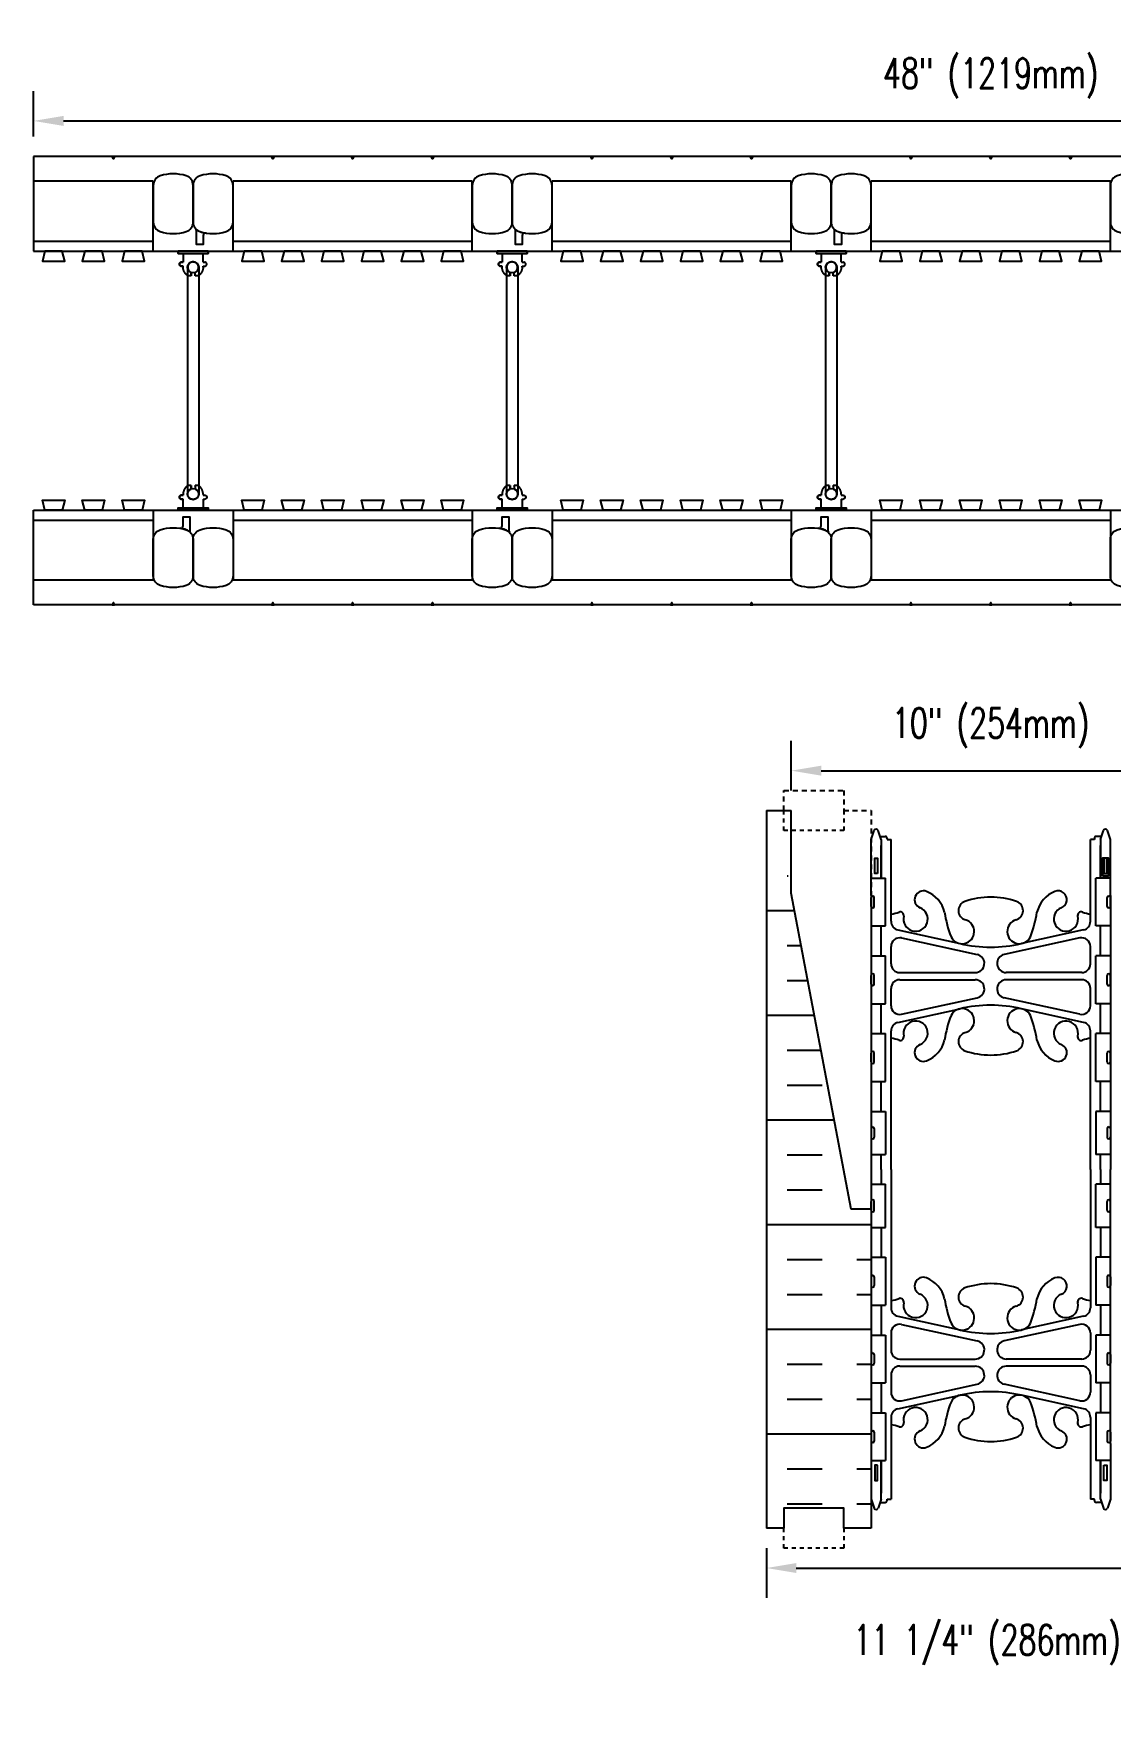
# Model space of a CAD drawing. Header units: inches. Extents: x 163 to 215.4, y 157 to 199.2.
# Drawn here: x 163.02 to 190.02, y 157.05 to 199.2 of the extents above; entities that cross this region are included whole.
import ezdxf

# ---------------------------------------------------------------- set-up
doc = ezdxf.new("R2010")
doc.units = ezdxf.units.IN
doc.header["$MEASUREMENT"] = 0
doc.linetypes.add('DASHED2', pattern=[0.375, 0.25, -0.125])
doc.linetypes.add('HIDDEN2', pattern=[0.1875, 0.125, -0.0625])
for name, color, linetype in [('HATCH', 12, 'Continuous'), ('Hidden2', 12, 'HIDDEN2'), ('line25', 2, 'Continuous'), ('LINE50', 5, 'Continuous'), ('LINE9', 9, 'Continuous'), ('TEXT', 4, 'Continuous'), ('Web_Edge', 9, 'Continuous')]:
    doc.layers.add(name, color=color, linetype=linetype)
doc.styles.add('DIM', font='romans.shx', dxfattribs={"width": 0.7})
doc.dimstyles.new('ext_8', dxfattribs={"dimscale": 8, "dimtxt": 0.09375, "dimasz": 0.09375, "dimexe": 0.09375, "dimexo": 0.0625, "dimgap": 0.0625, "dimtad": 1, "dimdec": 1, "dimzin": 3, "dimdsep": 46, "dimlunit": 4, "dimtxsty": 'DIM', "dimcen": 0.09, "dimdle": 0.09375, "dimclrt": 4, "dimadec": 0, "dimazin": 0, "dimtfac": 1, "dimtdec": 1, "dimtmove": 2, "dimatfit": 3, "dimfxl": 0, "dimfrac": 2, "dimtolj": 1, "dimtzin": 0, "dimarcsym": 0})

# ---------------------------------------------------------------- blocks, each defined once
blk = doc.blocks.new('*D16')
at = {"layer": 'Defpoints', "color": 0}
for p in [(211.022, 197.015), (163.022, 196.125), (211.022, 196.125)]:
    blk.add_point(p, dxfattribs=at)
at = {"layer": 'TEXT', "color": 0, "lineweight": -2}
for p, q in [((163.022, 196.625), (163.022, 197.765)), ((211.022, 196.625), (211.022, 197.765)), ((163.772, 197.015), (210.272, 197.015))]:
    blk.add_line(p, q, dxfattribs=at)
at = {"layer": 'TEXT', "color": 0}
for points in [[(163.772, 197.14), (163.772, 196.89), (163.022, 197.015)], [(210.272, 197.14), (210.272, 196.89), (211.022, 197.015)]]:
    blk.add_solid(points, dxfattribs=at)
at = {"layer": 'TEXT', "color": 4, "insert": (187.022, 198.086), "char_height": 0.75, "attachment_point": 5, "style": 'DIM'}
blk.add_mtext('\\A1;48" (1219mm)', dxfattribs=at)
blk = doc.blocks.new('*D20')
at = {"layer": 'Defpoints', "color": 0}
for p in [(192.022, 180.718), (182.022, 179.719), (192.022, 179.719)]:
    blk.add_point(p, dxfattribs=at)
at = {"layer": 'TEXT', "color": 0, "lineweight": -2}
for p, q in [((182.022, 180.219), (182.022, 181.468)), ((192.022, 180.219), (192.022, 181.468)), ((182.772, 180.718), (191.272, 180.718))]:
    blk.add_line(p, q, dxfattribs=at)
at = {"layer": 'TEXT', "color": 0}
for points in [[(182.772, 180.843), (182.772, 180.593), (182.022, 180.718)], [(191.272, 180.843), (191.272, 180.593), (192.022, 180.718)]]:
    blk.add_solid(points, dxfattribs=at)
at = {"layer": 'TEXT', "color": 4, "insert": (187.022, 181.79), "char_height": 0.75, "attachment_point": 5, "style": 'DIM'}
blk.add_mtext('\\A1;10" (254mm)', dxfattribs=at)
blk = doc.blocks.new('*D21')
at = {"layer": 'Defpoints', "color": 0}
for p in [(181.397, 161.719), (192.647, 161.719), (192.647, 160.72)]:
    blk.add_point(p, dxfattribs=at)
at = {"layer": 'TEXT', "color": 0, "lineweight": -2}
for p, q in [((181.397, 161.219), (181.397, 159.97)), ((192.647, 161.219), (192.647, 159.97)), ((182.147, 160.72), (191.897, 160.72))]:
    blk.add_line(p, q, dxfattribs=at)
at = {"layer": 'TEXT', "color": 0}
for points in [[(182.147, 160.845), (182.147, 160.595), (181.397, 160.72)], [(191.897, 160.845), (191.897, 160.595), (192.647, 160.72)]]:
    blk.add_solid(points, dxfattribs=at)
at = {"layer": 'TEXT', "color": 4, "insert": (186.931, 158.794), "char_height": 0.75, "attachment_point": 5, "style": 'DIM'}
blk.add_mtext('\\A1;11 1/4" (286mm)', dxfattribs=at)
blk = doc.blocks.new('WEB_6_CENTRE_TOP')
for p, q in [((5.688, 0.141), (0, 0.141)), ((5.688, -0.141), (0, -0.141))]:
    blk.add_line(p, q)
for centre in [(0, 0), (5.688, 0)]:
    blk.add_circle(centre, 0.141)
blk = doc.blocks.new('Connector')
blk.add_point((0.271, 0))
at = {"layer": 'LINE9'}
for p, q in [((0, 0.375), (0, -0.375)), ((0.062, -0.375), (0.062, 0.375)), ((0.281, 0.25), (0.062, 0.25))]:
    blk.add_line(p, q, dxfattribs=at)
for points, weights in [([(0.007, 0.375), (0.004, 0.375), (0, 0.375)], [1, 0.972587069138, 0.950305488115]), ([(0.327, 0.343), (0.308, 0.343), (0.281, 0.317), (0.281, 0.297)], [1, 0.85355339, 0.85355339, 1]), ([(0.328, 0.343), (0.327, 0.343), (0.327, 0.343)], [1, 0.70710678, 1]), ([(0.375, 0.297), (0.375, 0.317), (0.348, 0.343), (0.329, 0.343)], [1, 0.85355339, 0.85355339, 1]), ([(0.406, 0.25), (0.546, 0.25), (0.619, 0.131)], [0.958404415409, 0.794674173519, 0.864651571113]), ([(0.619, 0.052), (0.612, 0.049), (0.604, 0.049)], [0.83615024178, 0.892081430621, 1]), ([(0, -0.375), (0.004, -0.375), (0.007, -0.375)], [0.950305488115, 0.972587069138, 1]), ([(0.281, -0.297), (0.281, -0.317), (0.308, -0.343), (0.327, -0.343)], [1, 0.85355339, 0.85355339, 1]), ([(0.327, -0.343), (0.281, -0.343), (0.281, -0.297)], [1, 0.70710678, 1]), ([(0.329, -0.343), (0.348, -0.343), (0.375, -0.317), (0.375, -0.297)], [1, 0.85355339, 0.85355339, 1]), ([(0.375, -0.297), (0.375, -0.343), (0.329, -0.343)], [1, 0.70710678, 1]), ([(0.619, -0.131), (0.546, -0.25), (0.406, -0.25)], [0.864651574428, 0.794674169686, 0.958404415195]), ([(0.604, -0.049), (0.612, -0.049), (0.619, -0.052)], [1, 0.89208144177, 0.836150253337])]:
    blk.add_rational_spline(points, weights, degree=2, dxfattribs=at)
for points, degree in [([(0, 0.375), (0.002, 0.375), (0.005, 0.375), (0.007, 0.375)], 3), ([(0.007, 0.375), (0.021, 0.375), (0.051, 0.375), (0.062, 0.375), (0.062, 0.375)], 3), ([(0.281, 0.25), (0.281, 0.297)], 1), ([(0.327, 0.343), (0.327, 0.343), (0.328, 0.343), (0.328, 0.343)], 3), ([(0.328, 0.343), (0.329, 0.343), (0.329, 0.343), (0.329, 0.343)], 3), ([(0.375, 0.25), (0.375, 0.297)], 1), ([(0.406, 0.25), (0.375, 0.25)], 1), ([(0.406, 0.25), (0.406, 0.25)], 1), ([(0.406, 0.25), (0.406, 0.25)], 1), ([(0.406, 0.25), (0.406, 0.25)], 1), ([(0.406, 0.25), (0.406, 0.25)], 1), ([(0.406, 0.25), (0.406, 0.25)], 1), ([(0.406, 0.25), (0.406, 0.25)], 1), ([(0.406, 0.25), (0.406, 0.25)], 1), ([(0.406, 0.25), (0.406, 0.25)], 1), ([(0.406, 0.25), (0.406, 0.25)], 1), ([(0.406, 0.25), (0.406, 0.25)], 1), ([(0.406, 0.25), (0.406, 0.25)], 1), ([(0.406, 0.25), (0.406, 0.25)], 1), ([(0.406, 0.25), (0.406, 0.25)], 1), ([(0.406, 0.25), (0.406, 0.25)], 1), ([(0.406, 0.25), (0.406, 0.25)], 1), ([(0.406, 0.25), (0.406, 0.25)], 1), ([(0.406, 0.25), (0.406, 0.25)], 1), ([(0.406, 0.25), (0.406, 0.25)], 1), ([(0.406, 0.25), (0.406, 0.25)], 1), ([(0.406, 0.25), (0.406, 0.25)], 1), ([(0.406, 0.25), (0.406, 0.25)], 1), ([(0.406, 0.25), (0.406, 0.25)], 1), ([(0.406, 0.25), (0.406, 0.25)], 1), ([(0.406, 0.25), (0.406, 0.25)], 1), ([(0.604, 0.049), (0.532, 0.049)], 1), ([(0.532, 0.049), (0.532, 0.049)], 1), ([(0.532, 0.049), (0.532, 0.049)], 1), ([(0.532, 0.049), (0.532, 0.049)], 1), ([(0.532, 0.049), (0.532, 0.049)], 1), ([(0.532, 0.049), (0.532, 0.049)], 1), ([(0.532, 0.049), (0.532, 0.049)], 1), ([(0.532, 0.049), (0.532, 0.049)], 1), ([(0.532, 0.049), (0.532, 0.049)], 1), ([(0.532, 0.049), (0.532, 0.049)], 1), ([(0.532, 0.049), (0.532, 0.049)], 1), ([(0.604, 0.049), (0.609, 0.049), (0.614, 0.05), (0.619, 0.052)], 3), ([(0.604, 0.049), (0.604, 0.049)], 1), ([(0.604, 0.049), (0.604, 0.049)], 1), ([(0.604, 0.049), (0.604, 0.049)], 1), ([(0.604, 0.049), (0.604, 0.049)], 1), ([(0.619, 0.131), (0.619, 0.052)], 1), ([(0.619, 0.131), (0.619, 0.131)], 1), ([(0.619, 0.131), (0.619, 0.131)], 1), ([(0.619, 0.131), (0.619, 0.131)], 1), ([(0.619, 0.131), (0.619, 0.131)], 1), ([(0.007, -0.375), (0.005, -0.375), (0.002, -0.375), (0, -0.375)], 3), ([(0.062, -0.375), (0.062, -0.375), (0.051, -0.375), (0.021, -0.375), (0.007, -0.375)], 3), ([(0.062, -0.25), (0.281, -0.25)], 1), ([(0.281, -0.297), (0.281, -0.25)], 1), ([(0.281, -0.25), (0.281, -0.297)], 1), ([(0.328, -0.343), (0.328, -0.343), (0.327, -0.343), (0.327, -0.343)], 3), ([(0.329, -0.343), (0.329, -0.343), (0.329, -0.343), (0.328, -0.343)], 3), ([(0.375, -0.25), (0.375, -0.297)], 1), ([(0.375, -0.297), (0.375, -0.25)], 1), ([(0.406, -0.25), (0.375, -0.25)], 1), ([(0.406, -0.25), (0.406, -0.25)], 1), ([(0.406, -0.25), (0.406, -0.25)], 1), ([(0.406, -0.25), (0.406, -0.25)], 1), ([(0.406, -0.25), (0.406, -0.25)], 1), ([(0.406, -0.25), (0.406, -0.25)], 1), ([(0.406, -0.25), (0.406, -0.25)], 1), ([(0.406, -0.25), (0.406, -0.25)], 1), ([(0.406, -0.25), (0.406, -0.25)], 1), ([(0.406, -0.25), (0.406, -0.25)], 1), ([(0.406, -0.25), (0.406, -0.25)], 1), ([(0.406, -0.25), (0.406, -0.25)], 1), ([(0.532, -0.049), (0.604, -0.049)], 1), ([(0.604, -0.049), (0.58, -0.049), (0.556, -0.049), (0.532, -0.049)], 3), ([(0.532, -0.049), (0.532, -0.049)], 1), ([(0.532, -0.049), (0.532, -0.049)], 1), ([(0.532, -0.049), (0.532, -0.049)], 1), ([(0.532, -0.049), (0.532, -0.049)], 1), ([(0.619, -0.052), (0.614, -0.05), (0.609, -0.049), (0.604, -0.049)], 3), ([(0.604, -0.049), (0.604, -0.049)], 1), ([(0.604, -0.049), (0.604, -0.049)], 1), ([(0.604, -0.049), (0.604, -0.049)], 1), ([(0.604, -0.049), (0.604, -0.049)], 1), ([(0.604, -0.049), (0.604, -0.049)], 1), ([(0.604, -0.049), (0.604, -0.049)], 1), ([(0.604, -0.049), (0.604, -0.049)], 1), ([(0.604, -0.049), (0.604, -0.049)], 1), ([(0.619, -0.052), (0.619, -0.131)], 1), ([(0.619, -0.131), (0.619, -0.131)], 1), ([(0.619, -0.131), (0.619, -0.131)], 1), ([(0.619, -0.131), (0.619, -0.131)], 1), ([(0.619, -0.131), (0.619, -0.131)], 1)]:
    blk.add_open_spline(points, degree=degree, dxfattribs=at)
for points, weights, knots in [([(0.062, 0.375), (0.062, 0.375), (0.046, 0.375), (0.03, 0.375), (0.007, 0.375)], [0.868718858569, 0.861102746415, 1, 0.861102734288, 0.868718859898], [0, 0, 0, 0.5, 0.5, 1, 1, 1]), ([(0.532, 0.049), (0.472, 0.203), (0.333, 0.113), (0.157, 0), (0.333, -0.113), (0.472, -0.203), (0.532, -0.049)], [0.899508922286, 0.599718215298, 1, 0.54226024, 1, 0.599718224335, 0.899508908749], [0, 0, 0, 0.318112, 0.318112, 0.681888, 0.681888, 1, 1, 1]), ([(0.007, -0.375), (0.03, -0.375), (0.046, -0.375), (0.062, -0.375), (0.062, -0.375)], [0.868718859319, 0.861102739573, 1, 0.861102742958, 0.868718858948], [0, 0, 0, 0.5, 0.5, 1, 1, 1])]:
    blk.add_rational_spline(points, weights, degree=2, knots=knots, dxfattribs=at)

msp = doc.modelspace()

# ---------------------------------------------------------------- hatches: boundary and pattern name
at = {"layer": 'HATCH'}
h = msp.add_hatch(dxfattribs=at)
h.set_pattern_fill('INSUL', color=256, scale=7, style=0)
h.set_pattern_definition([(0, (-2745.8346, -290.044), (0, 2.625), []), (0, (-2745.8346, -289.169), (0, 2.625), [0.875, -0.875]), (0, (-2745.8346, -288.294), (0, 2.625), [0.875, -0.875])])
edge = h.paths.add_edge_path()
edge.add_line((184.022, 169.719), (183.522, 169.719))
edge.add_line((183.522, 169.719), (181.772, 178.969))
edge.add_line((181.772, 178.969), (181.772, 179.719))
edge.add_line((181.772, 179.719), (181.397, 179.719))
edge.add_line((181.397, 179.719), (181.397, 161.719))
edge.add_line((181.397, 161.719), (181.835, 161.719))
edge.add_line((181.835, 161.719), (181.835, 162.219))
edge.add_line((181.835, 162.219), (183.335, 162.219))
edge.add_line((183.335, 162.219), (183.335, 161.719))
edge.add_line((183.335, 161.719), (183.772, 161.719))
edge.add_line((184.022, 169.719), (184.022, 161.719))

# ---------------------------------------------------------------- linework, layer by layer
at = {"layer": 'Hidden2'}
msp.add_lwpolyline([(181.772, 179.719), (181.835, 179.719), (181.835, 180.219), (183.335, 180.219), (183.335, 179.719), (184.022, 179.719), (184.022, 169.719)], dxfattribs=at)
at = {"layer": 'line25'}
for p, q in [((166.022, 195.5), (163.022, 195.5)), ((174.022, 195.5), (168.022, 195.5)), ((182.022, 195.5), (176.022, 195.5)), ((190.022, 195.5), (184.022, 195.5)), ((163.022, 193.75), (211.022, 193.75)), ((163.022, 187.25), (211.022, 187.25)), ((166.022, 185.5), (163.022, 185.5)), ((174.022, 185.5), (168.022, 185.5)), ((182.022, 185.5), (176.022, 185.5)), ((190.022, 185.5), (184.022, 185.5)), ((184.022, 178.024), (184.387, 178.024)), ((184.387, 176.824), (184.387, 178.024)), ((190.022, 178.024), (189.657, 178.024)), ((189.657, 176.824), (189.657, 178.024)), ((184.022, 176.824), (184.387, 176.824)), ((190.022, 176.824), (189.657, 176.824)), ((184.022, 176.074), (184.387, 176.074)), ((184.387, 174.874), (184.387, 176.074)), ((189.657, 174.874), (189.657, 176.074)), ((190.022, 176.074), (189.657, 176.074)), ((184.022, 174.874), (184.387, 174.874)), ((190.022, 174.874), (189.657, 174.874)), ((184.022, 174.124), (184.387, 174.124)), ((184.387, 172.924), (184.387, 174.124)), ((190.022, 174.124), (189.657, 174.124)), ((189.657, 172.924), (189.657, 174.124)), ((184.022, 172.924), (184.387, 172.924)), ((190.022, 172.924), (189.657, 172.924)), ((184.022, 172.174), (184.387, 172.174)), ((184.387, 172.174), (184.387, 171.094)), ((190.022, 172.174), (189.657, 172.174)), ((189.657, 172.174), (189.657, 171.094)), ((184.022, 171.094), (184.387, 171.094)), ((190.022, 171.094), (189.657, 171.094)), ((184.022, 170.344), (184.387, 170.344)), ((184.387, 169.264), (184.387, 170.344)), ((190.022, 170.344), (189.657, 170.344)), ((189.657, 169.264), (189.657, 170.344)), ((184.022, 169.719), (184.022, 161.719)), ((184.022, 169.264), (184.387, 169.264)), ((190.022, 169.264), (189.657, 169.264)), ((184.022, 168.514), (184.387, 168.514)), ((184.387, 168.514), (184.387, 167.314)), ((190.022, 168.514), (189.657, 168.514)), ((189.657, 168.514), (189.657, 167.314)), ((184.022, 167.314), (184.387, 167.314)), ((190.022, 167.314), (189.657, 167.314)), ((184.022, 166.564), (184.387, 166.564)), ((184.387, 166.564), (184.387, 165.364)), ((189.657, 166.564), (189.657, 165.364)), ((190.022, 166.564), (189.657, 166.564)), ((184.022, 165.364), (184.387, 165.364)), ((190.022, 165.364), (189.657, 165.364)), ((184.022, 164.614), (184.387, 164.614)), ((184.387, 164.614), (184.387, 163.414)), ((190.022, 164.614), (189.657, 164.614)), ((189.657, 164.614), (189.657, 163.414)), ((184.022, 163.414), (184.387, 163.414)), ((190.022, 163.414), (189.657, 163.414))]:
    msp.add_line(p, q, dxfattribs=at)
for points in [[(163.303, 193.75), (163.241, 193.5), (163.803, 193.5), (163.741, 193.75)], [(164.303, 193.75), (164.241, 193.5), (164.803, 193.5), (164.741, 193.75)], [(165.303, 193.75), (165.241, 193.5), (165.803, 193.5), (165.741, 193.75)], [(168.303, 193.75), (168.241, 193.5), (168.803, 193.5), (168.741, 193.75)], [(169.303, 193.75), (169.241, 193.5), (169.803, 193.5), (169.741, 193.75)], [(170.303, 193.75), (170.241, 193.5), (170.803, 193.5), (170.741, 193.75)], [(171.303, 193.75), (171.241, 193.5), (171.803, 193.5), (171.741, 193.75)], [(172.303, 193.75), (172.241, 193.5), (172.803, 193.5), (172.741, 193.75)], [(173.303, 193.75), (173.241, 193.5), (173.803, 193.5), (173.741, 193.75)], [(176.303, 193.75), (176.241, 193.5), (176.803, 193.5), (176.741, 193.75)], [(177.303, 193.75), (177.241, 193.5), (177.803, 193.5), (177.741, 193.75)], [(178.303, 193.75), (178.241, 193.5), (178.803, 193.5), (178.741, 193.75)], [(179.303, 193.75), (179.241, 193.5), (179.803, 193.5), (179.741, 193.75)], [(180.303, 193.75), (180.241, 193.5), (180.803, 193.5), (180.741, 193.75)], [(181.303, 193.75), (181.241, 193.5), (181.803, 193.5), (181.741, 193.75)], [(184.303, 193.75), (184.241, 193.5), (184.803, 193.5), (184.741, 193.75)], [(185.303, 193.75), (185.241, 193.5), (185.803, 193.5), (185.741, 193.75)], [(186.303, 193.75), (186.241, 193.5), (186.803, 193.5), (186.741, 193.75)], [(187.303, 193.75), (187.241, 193.5), (187.803, 193.5), (187.741, 193.75)], [(188.303, 193.75), (188.241, 193.5), (188.803, 193.5), (188.741, 193.75)], [(189.303, 193.75), (189.241, 193.5), (189.803, 193.5), (189.741, 193.75)], [(163.303, 187.25), (163.241, 187.5), (163.803, 187.5), (163.741, 187.25)], [(164.303, 187.25), (164.241, 187.5), (164.803, 187.5), (164.741, 187.25)], [(165.303, 187.25), (165.241, 187.5), (165.803, 187.5), (165.741, 187.25)], [(168.303, 187.25), (168.241, 187.5), (168.803, 187.5), (168.741, 187.25)], [(169.303, 187.25), (169.241, 187.5), (169.803, 187.5), (169.741, 187.25)], [(170.303, 187.25), (170.241, 187.5), (170.803, 187.5), (170.741, 187.25)], [(171.303, 187.25), (171.241, 187.5), (171.803, 187.5), (171.741, 187.25)], [(172.303, 187.25), (172.241, 187.5), (172.803, 187.5), (172.741, 187.25)], [(173.303, 187.25), (173.241, 187.5), (173.803, 187.5), (173.741, 187.25)], [(176.303, 187.25), (176.241, 187.5), (176.803, 187.5), (176.741, 187.25)], [(177.303, 187.25), (177.241, 187.5), (177.803, 187.5), (177.741, 187.25)], [(178.303, 187.25), (178.241, 187.5), (178.803, 187.5), (178.741, 187.25)], [(179.303, 187.25), (179.241, 187.5), (179.803, 187.5), (179.741, 187.25)], [(180.303, 187.25), (180.241, 187.5), (180.803, 187.5), (180.741, 187.25)], [(181.303, 187.25), (181.241, 187.5), (181.803, 187.5), (181.741, 187.25)], [(184.303, 187.25), (184.241, 187.5), (184.803, 187.5), (184.741, 187.25)], [(185.303, 187.25), (185.241, 187.5), (185.803, 187.5), (185.741, 187.25)], [(186.303, 187.25), (186.241, 187.5), (186.803, 187.5), (186.741, 187.25)], [(187.303, 187.25), (187.241, 187.5), (187.803, 187.5), (187.741, 187.25)], [(188.303, 187.25), (188.241, 187.5), (188.803, 187.5), (188.741, 187.25)], [(189.303, 187.25), (189.241, 187.5), (189.803, 187.5), (189.741, 187.25)]]:
    msp.add_lwpolyline(points, close=True, dxfattribs=at)
at = {"layer": 'LINE50'}
for p, q in [((211.022, 196.125), (163.022, 196.125)), ((163.022, 196.125), (163.022, 193.75)), ((163.022, 184.875), (163.022, 187.25)), ((211.022, 184.875), (163.022, 184.875)), ((181.397, 179.719), (181.397, 179.719)), ((181.397, 179.719), (181.397, 161.719)), ((181.397, 179.719), (182.022, 179.719))]:
    msp.add_line(p, q, dxfattribs=at)
for points in [[(184.022, 169.719), (183.522, 169.719), (182.022, 177.647), (182.022, 179.719)], [(184.022, 161.719), (183.335, 161.719), (183.335, 162.219), (181.835, 162.219), (181.835, 161.719), (181.397, 161.719)]]:
    msp.add_lwpolyline(points, dxfattribs=at)
at = {"layer": 'LINE9'}
for p, q in [((166.022, 193.75), (166.022, 195.5)), ((168.022, 193.75), (168.022, 195.5)), ((174.022, 193.75), (174.022, 195.5)), ((176.022, 193.75), (176.022, 195.5)), ((182.022, 193.75), (182.022, 195.5)), ((184.022, 193.75), (184.022, 195.5)), ((190.022, 193.75), (190.022, 195.5)), ((163.022, 194), (166.022, 194)), ((168.022, 194), (174.022, 194)), ((176.022, 194), (182.022, 194)), ((184.022, 194), (190.022, 194)), ((166.022, 187.25), (166.022, 185.5)), ((168.022, 187.25), (168.022, 185.5)), ((174.022, 187.25), (174.022, 185.5)), ((176.022, 187.25), (176.022, 185.5)), ((182.022, 187.25), (182.022, 185.5)), ((184.022, 187.25), (184.022, 185.5)), ((190.022, 187.25), (190.022, 185.5)), ((163.022, 187), (166.022, 187)), ((168.022, 187), (174.022, 187)), ((176.022, 187), (182.022, 187)), ((184.022, 187), (190.022, 187)), ((184.022, 178.99), (184.097, 179.22)), ((184.272, 178.99), (184.197, 179.22)), ((189.772, 178.99), (189.847, 179.22)), ((190.022, 178.99), (189.947, 179.22)), ((184.246, 179.07), (184.372, 179.07)), ((184.272, 178.99), (184.272, 178.024)), ((184.422, 179.02), (184.422, 178.99)), ((184.422, 179.02), (184.422, 179.02)), ((184.422, 178.99), (184.522, 178.99)), ((184.522, 176.94), (184.522, 178.99)), ((189.622, 178.99), (189.522, 178.99)), ((189.522, 176.94), (189.522, 178.99)), ((189.622, 179.02), (189.622, 178.99)), ((189.622, 179.02), (189.622, 179.02)), ((189.798, 179.07), (189.672, 179.07)), ((189.772, 178.99), (189.772, 178.024)), ((184.022, 177.314), (184.022, 177.534)), ((184.022, 177.479), (184.022, 177.479)), ((184.062, 177.574), (184.062, 177.574)), ((184.102, 177.314), (184.102, 177.534)), ((189.942, 177.314), (189.942, 177.534)), ((189.982, 177.574), (189.982, 177.574)), ((190.022, 177.314), (190.022, 177.534)), ((190.022, 177.479), (190.022, 177.479)), ((184.022, 177.369), (184.022, 177.369)), ((184.062, 177.274), (184.062, 177.274)), ((189.982, 177.274), (189.982, 177.274)), ((190.022, 177.369), (190.022, 177.369)), ((184.522, 175.874), (184.522, 176.308)), ((189.522, 175.874), (189.522, 176.308)), ((184.022, 175.364), (184.022, 175.584)), ((184.022, 175.529), (184.022, 175.529)), ((184.022, 175.419), (184.022, 175.419)), ((184.062, 175.624), (184.062, 175.624)), ((184.102, 175.364), (184.102, 175.584)), ((189.942, 175.364), (189.942, 175.584)), ((189.982, 175.624), (189.982, 175.624)), ((190.022, 175.364), (190.022, 175.584)), ((190.022, 175.529), (190.022, 175.529)), ((190.022, 175.419), (190.022, 175.419)), ((184.062, 175.324), (184.062, 175.324)), ((184.522, 174.821), (184.522, 175.256)), ((189.522, 174.821), (189.522, 175.256)), ((189.982, 175.324), (189.982, 175.324)), ((184.522, 170.719), (184.522, 174.19)), ((189.522, 170.719), (189.522, 174.19)), ((184.022, 173.414), (184.022, 173.634)), ((184.022, 173.579), (184.022, 173.579)), ((184.022, 173.469), (184.022, 173.469)), ((184.062, 173.674), (184.062, 173.674)), ((184.062, 173.374), (184.062, 173.374)), ((184.102, 173.414), (184.102, 173.634)), ((189.942, 173.414), (189.942, 173.634)), ((189.982, 173.674), (189.982, 173.674)), ((189.982, 173.374), (189.982, 173.374)), ((190.022, 173.414), (190.022, 173.634)), ((190.022, 173.579), (190.022, 173.579)), ((190.022, 173.469), (190.022, 173.469)), ((184.022, 171.744), (184.022, 171.524)), ((184.022, 171.689), (184.022, 171.689)), ((184.022, 171.579), (184.022, 171.579)), ((184.062, 171.784), (184.062, 171.784)), ((184.102, 171.744), (184.102, 171.524)), ((189.942, 171.744), (189.942, 171.524)), ((189.982, 171.784), (189.982, 171.784)), ((190.022, 171.744), (190.022, 171.524)), ((190.022, 171.689), (190.022, 171.689)), ((190.022, 171.579), (190.022, 171.579)), ((184.062, 171.484), (184.062, 171.484)), ((189.982, 171.484), (189.982, 171.484)), ((184.522, 170.719), (184.522, 167.247)), ((189.522, 170.719), (189.522, 167.247)), ((184.022, 169.694), (184.022, 169.914)), ((184.062, 169.954), (184.062, 169.954)), ((184.102, 169.694), (184.102, 169.914)), ((189.942, 169.694), (189.942, 169.914)), ((189.982, 169.954), (189.982, 169.954)), ((190.022, 169.694), (190.022, 169.914)), ((184.022, 169.859), (184.022, 169.859)), ((184.022, 169.749), (184.022, 169.749)), ((184.062, 169.654), (184.062, 169.654)), ((189.982, 169.654), (189.982, 169.654)), ((190.022, 169.859), (190.022, 169.859)), ((190.022, 169.749), (190.022, 169.749)), ((184.022, 168.024), (184.022, 167.804)), ((184.022, 167.969), (184.022, 167.969)), ((184.022, 167.859), (184.022, 167.859)), ((184.062, 168.064), (184.062, 168.064)), ((184.102, 168.024), (184.102, 167.804)), ((189.942, 168.024), (189.942, 167.804)), ((189.982, 168.064), (189.982, 168.064)), ((190.022, 168.024), (190.022, 167.804)), ((190.022, 167.969), (190.022, 167.969)), ((190.022, 167.859), (190.022, 167.859)), ((184.062, 167.764), (184.062, 167.764)), ((189.982, 167.764), (189.982, 167.764)), ((184.522, 166.616), (184.522, 166.181)), ((189.522, 166.616), (189.522, 166.181)), ((184.022, 166.074), (184.022, 165.854)), ((184.022, 166.019), (184.022, 166.019)), ((184.022, 165.909), (184.022, 165.909)), ((184.062, 165.814), (184.062, 165.814)), ((184.102, 166.074), (184.102, 165.854)), ((189.942, 166.074), (189.942, 165.854)), ((189.982, 165.814), (189.982, 165.814)), ((190.022, 166.074), (190.022, 165.854)), ((190.022, 166.019), (190.022, 166.019)), ((190.022, 165.909), (190.022, 165.909)), ((184.522, 165.564), (184.522, 165.129)), ((189.522, 165.564), (189.522, 165.129)), ((184.522, 164.498), (184.522, 162.447)), ((189.522, 164.498), (189.522, 162.447)), ((184.022, 164.124), (184.022, 163.904)), ((184.022, 164.069), (184.022, 164.069)), ((184.062, 164.164), (184.062, 164.164)), ((184.102, 164.124), (184.102, 163.904)), ((189.942, 164.124), (189.942, 163.904)), ((189.982, 164.164), (189.982, 164.164)), ((190.022, 164.124), (190.022, 163.904)), ((190.022, 164.069), (190.022, 164.069)), ((184.022, 163.959), (184.022, 163.959)), ((184.062, 163.864), (184.062, 163.864)), ((189.982, 163.864), (189.982, 163.864)), ((190.022, 163.959), (190.022, 163.959)), ((184.272, 162.447), (184.272, 163.414)), ((189.772, 162.447), (189.772, 163.414)), ((184.022, 162.447), (184.097, 162.217)), ((184.272, 162.447), (184.197, 162.217)), ((184.246, 162.367), (184.372, 162.367)), ((184.422, 162.417), (184.422, 162.447)), ((184.422, 162.447), (184.522, 162.447)), ((184.422, 162.417), (184.422, 162.417)), ((189.622, 162.447), (189.522, 162.447)), ((189.622, 162.417), (189.622, 162.447)), ((189.622, 162.417), (189.622, 162.417)), ((189.798, 162.367), (189.672, 162.367)), ((189.772, 162.447), (189.847, 162.217)), ((190.022, 162.447), (189.947, 162.217))]:
    msp.add_line(p, q, dxfattribs=at)
for points in [[(165.054, 196.125), (165.022, 196.061), (164.991, 196.125)], [(169.054, 196.125), (169.022, 196.061), (168.991, 196.125)], [(171.054, 196.125), (171.022, 196.061), (170.991, 196.125)], [(173.054, 196.125), (173.022, 196.061), (172.991, 196.125)], [(177.054, 196.125), (177.022, 196.061), (176.991, 196.125)], [(179.054, 196.125), (179.022, 196.061), (178.991, 196.125)], [(181.054, 196.125), (181.022, 196.061), (180.991, 196.125)], [(185.054, 196.125), (185.022, 196.061), (184.991, 196.125)], [(187.054, 196.125), (187.022, 196.061), (186.991, 196.125)], [(189.054, 196.125), (189.022, 196.061), (188.991, 196.125)], [(165.054, 184.875), (165.022, 184.94), (164.991, 184.875)], [(169.054, 184.875), (169.022, 184.94), (168.991, 184.875)], [(171.054, 184.875), (171.022, 184.94), (170.991, 184.875)], [(173.054, 184.875), (173.022, 184.94), (172.991, 184.875)], [(177.054, 184.875), (177.022, 184.94), (176.991, 184.875)], [(179.054, 184.875), (179.022, 184.94), (178.991, 184.875)], [(181.054, 184.875), (181.022, 184.94), (180.991, 184.875)], [(185.054, 184.875), (185.022, 184.94), (184.991, 184.875)], [(187.054, 184.875), (187.022, 184.94), (186.991, 184.875)], [(189.054, 184.875), (189.022, 184.94), (188.991, 184.875)], [(184.182, 178.14), (184.112, 178.14), (184.112, 178.52), (184.182, 178.52)], [(189.822, 178.08), (189.972, 178.08), (189.972, 178.52), (189.822, 178.52)], [(189.862, 178.14), (189.932, 178.14), (189.932, 178.52), (189.862, 178.52)], [(184.182, 163.297), (184.112, 163.297), (184.112, 162.917), (184.182, 162.917)], [(189.862, 163.297), (189.932, 163.297), (189.932, 162.917), (189.862, 162.917)]]:
    msp.add_lwpolyline(points, close=True, dxfattribs=at)
for points in [[(166.195, 194.239, 0.157671), (166.849, 194.239, 0.325305), (167.022, 194.477), (167.022, 195.399, 0.325305), (166.849, 195.636, 0.157671), (166.195, 195.636, 0.325305), (166.022, 195.399), (166.022, 194.477, 0.325305)], [(167.195, 194.239, 0.157671), (167.849, 194.239, 0.325305), (168.022, 194.477), (168.022, 195.399, 0.325305), (167.849, 195.636, 0.157671), (167.195, 195.636, 0.325305), (167.022, 195.399), (167.022, 194.477, 0.325305)], [(174.195, 194.239, 0.157671), (174.849, 194.239, 0.325305), (175.022, 194.477), (175.022, 195.399, 0.325305), (174.849, 195.636, 0.157671), (174.195, 195.636, 0.325305), (174.022, 195.399), (174.022, 194.477, 0.325305)], [(175.195, 194.239, 0.157671), (175.849, 194.239, 0.325305), (176.022, 194.477), (176.022, 195.399, 0.325305), (175.849, 195.636, 0.157671), (175.195, 195.636, 0.325305), (175.022, 195.399), (175.022, 194.477, 0.325305)], [(182.195, 194.239, 0.157671), (182.849, 194.239, 0.325305), (183.022, 194.477), (183.022, 195.399, 0.325305), (182.849, 195.636, 0.157671), (182.195, 195.636, 0.325305), (182.022, 195.399), (182.022, 194.477, 0.325305)], [(183.195, 194.239, 0.157671), (183.849, 194.239, 0.325305), (184.022, 194.477), (184.022, 195.399, 0.325305), (183.849, 195.636, 0.157671), (183.195, 195.636, 0.325305), (183.022, 195.399), (183.022, 194.477, 0.325305)], [(190.195, 194.239, 0.157671), (190.849, 194.239, 0.325305), (191.022, 194.477), (191.022, 195.399, 0.325305), (190.849, 195.636, 0.157671), (190.195, 195.636, 0.325305), (190.022, 195.399), (190.022, 194.477, 0.325305)], [(167.195, 194.239, 0.037267), (167.349, 194.202, 0.463036), (167.276, 194.14), (167.276, 193.919), (167.106, 193.919), (167.106, 194.265, 0.189002), (167.089, 194.307, 0.128407)], [(175.195, 194.239, 0.037267), (175.349, 194.202, 0.463036), (175.276, 194.14), (175.276, 193.919), (175.106, 193.919), (175.106, 194.265, 0.189002), (175.089, 194.307, 0.128407)], [(183.195, 194.239, 0.037267), (183.349, 194.202, 0.463036), (183.276, 194.14), (183.276, 193.919), (183.106, 193.919), (183.106, 194.265, 0.189002), (183.089, 194.307, 0.128407)], [(166.195, 186.761, -0.157671), (166.849, 186.761, -0.325305), (167.022, 186.524), (167.022, 185.602, -0.325305), (166.849, 185.364, -0.157671), (166.195, 185.364, -0.325305), (166.022, 185.602), (166.022, 186.524, -0.325305)], [(166.849, 186.761, 0.037267), (166.696, 186.799, 0.463036), (166.768, 186.86), (166.768, 187.082), (166.939, 187.082), (166.939, 186.736, 0.189002), (166.956, 186.693, 0.128407)], [(167.195, 186.761, -0.157671), (167.849, 186.761, -0.325305), (168.022, 186.524), (168.022, 185.602, -0.325305), (167.849, 185.364, -0.157671), (167.195, 185.364, -0.325305), (167.022, 185.602), (167.022, 186.524, -0.325305)], [(174.195, 186.761, -0.157671), (174.849, 186.761, -0.325305), (175.022, 186.524), (175.022, 185.602, -0.325305), (174.849, 185.364, -0.157671), (174.195, 185.364, -0.325305), (174.022, 185.602), (174.022, 186.524, -0.325305)], [(174.849, 186.761, 0.037267), (174.696, 186.799, 0.463036), (174.768, 186.86), (174.768, 187.082), (174.939, 187.082), (174.939, 186.736, 0.189002), (174.956, 186.693, 0.128407)], [(175.195, 186.761, -0.157671), (175.849, 186.761, -0.325305), (176.022, 186.524), (176.022, 185.602, -0.325305), (175.849, 185.364, -0.157671), (175.195, 185.364, -0.325305), (175.022, 185.602), (175.022, 186.524, -0.325305)], [(182.195, 186.761, -0.157671), (182.849, 186.761, -0.325305), (183.022, 186.524), (183.022, 185.602, -0.325305), (182.849, 185.364, -0.157671), (182.195, 185.364, -0.325305), (182.022, 185.602), (182.022, 186.524, -0.325305)], [(182.849, 186.761, 0.037267), (182.695, 186.799, 0.463036), (182.768, 186.86), (182.768, 187.082), (182.939, 187.082), (182.939, 186.736, 0.189002), (182.956, 186.693, 0.128407)], [(183.195, 186.761, -0.157671), (183.849, 186.761, -0.325305), (184.022, 186.524), (184.022, 185.602, -0.325305), (183.849, 185.364, -0.157671), (183.195, 185.364, -0.325305), (183.022, 185.602), (183.022, 186.524, -0.325305)], [(190.195, 186.761, -0.157671), (190.849, 186.761, -0.325305), (191.022, 186.524), (191.022, 185.602, -0.325305), (190.849, 185.364, -0.157671), (190.195, 185.364, -0.325305), (190.022, 185.602), (190.022, 186.524, -0.325305)]]:
    msp.add_lwpolyline(points, format="xyb", close=True, dxfattribs=at)
at = {"layer": 'LINE9', "linetype": 'DASHED2', "ltscale": 0.15}
for points in [[(183.335, 179.719), (183.335, 179.719), (183.335, 179.219), (181.835, 179.219), (181.835, 179.719), (181.835, 179.719)], [(183.335, 161.719), (183.335, 161.719), (183.335, 161.219), (181.835, 161.219), (181.835, 161.719), (181.835, 161.719)]]:
    msp.add_lwpolyline(points, dxfattribs=at)
at = {"layer": 'LINE9'}
for points in [[(184.022, 177.59), (184.022, 178.99)], [(184.272, 178.024), (184.272, 178.84)], [(189.772, 178.024), (189.772, 178.84)], [(190.022, 177.59), (190.022, 178.99)], [(184.022, 177.59), (184.022, 162.447)], [(190.022, 177.59), (190.022, 170.719)], [(184.272, 176.074), (184.272, 176.824)], [(189.772, 176.074), (189.772, 176.824)], [(184.272, 174.124), (184.272, 174.874)], [(189.772, 174.124), (189.772, 174.874)], [(184.272, 172.174), (184.272, 172.924)], [(189.772, 172.174), (189.772, 172.924)], [(184.272, 170.719), (184.272, 171.094)], [(189.772, 170.719), (189.772, 171.094)], [(184.272, 170.719), (184.272, 170.344)], [(189.772, 170.719), (189.772, 170.344)], [(190.022, 163.847), (190.022, 170.719)], [(184.272, 169.264), (184.272, 168.514)], [(189.772, 169.264), (189.772, 168.514)], [(184.272, 167.314), (184.272, 166.564)], [(189.772, 167.314), (189.772, 166.564)], [(184.272, 165.364), (184.272, 164.614)], [(189.772, 165.364), (189.772, 164.614)], [(190.022, 163.847), (190.022, 162.447)], [(184.272, 163.414), (184.272, 162.597)], [(189.772, 163.414), (189.772, 162.597)]]:
    msp.add_lwpolyline(points, dxfattribs=at)
for centre, radius, start, end in [((184.147, 179.193), 0.0567, 28.0725, 151.9275), ((189.897, 179.193), 0.0567, 28.0725, 151.9275), ((184.372, 179.02), 0.05, 0, 90), ((189.672, 179.02), 0.05, 90, 180), ((184.062, 177.534), 0.04, 90, 180), ((184.062, 177.534), 0.04, 360, 90), ((189.982, 177.534), 0.04, 90, 180), ((189.982, 177.534), 0.04, 0, 90), ((184.062, 177.314), 0.04, 180, 270), ((184.062, 177.314), 0.04, 270, 0), ((189.982, 177.314), 0.04, 180, 270), ((189.982, 177.314), 0.04, 270, 0), ((184.062, 175.584), 0.04, 90, 180), ((184.062, 175.584), 0.04, 360, 90), ((189.982, 175.584), 0.04, 90, 180), ((189.982, 175.584), 0.04, 0, 90), ((184.062, 175.364), 0.04, 180, 270), ((184.062, 175.364), 0.04, 270, 0), ((189.982, 175.364), 0.04, 180, 270), ((189.982, 175.364), 0.04, 270, 0), ((184.062, 173.634), 0.04, 90, 180), ((184.062, 173.414), 0.04, 180, 270), ((184.062, 173.634), 0.04, 360, 90), ((184.062, 173.414), 0.04, 270, 0), ((189.982, 173.634), 0.04, 90, 180), ((189.982, 173.414), 0.04, 180, 270), ((189.982, 173.634), 0.04, 0, 90), ((189.982, 173.414), 0.04, 270, 0), ((184.062, 171.744), 0.04, 90, 180), ((184.062, 171.744), 0.04, 0, 90), ((189.982, 171.744), 0.04, 90, 180), ((189.982, 171.744), 0.04, 360, 90), ((184.062, 171.524), 0.04, 180, 270), ((184.062, 171.524), 0.04, 270, 0), ((189.982, 171.524), 0.04, 180, 270), ((189.982, 171.524), 0.04, 270, 0), ((184.062, 169.914), 0.04, 90, 180), ((184.062, 169.914), 0.04, 360, 90), ((189.982, 169.914), 0.04, 90, 180), ((189.982, 169.914), 0.04, 0, 90), ((184.062, 169.694), 0.04, 180, 270), ((184.062, 169.694), 0.04, 270, 0), ((189.982, 169.694), 0.04, 180, 270), ((189.982, 169.694), 0.04, 270, 0), ((184.062, 168.024), 0.04, 90, 180), ((184.062, 167.804), 0.04, 180, 270), ((184.062, 168.024), 0.04, 0, 90), ((184.062, 167.804), 0.04, 270, 0), ((189.982, 168.024), 0.04, 90, 180), ((189.982, 167.804), 0.04, 180, 270), ((189.982, 168.024), 0.04, 360, 90), ((189.982, 167.804), 0.04, 270, 0), ((184.062, 166.074), 0.04, 90, 180), ((184.062, 166.074), 0.04, 0, 90), ((189.982, 166.074), 0.04, 90, 180), ((189.982, 166.074), 0.04, 360, 90), ((184.062, 165.854), 0.04, 180, 270), ((184.062, 165.854), 0.04, 270, 0), ((189.982, 165.854), 0.04, 180, 270), ((189.982, 165.854), 0.04, 270, 0), ((184.062, 164.124), 0.04, 90, 180), ((184.062, 164.124), 0.04, 0, 90), ((189.982, 164.124), 0.04, 90, 180), ((189.982, 164.124), 0.04, 360, 90), ((184.062, 163.904), 0.04, 180, 270), ((184.062, 163.904), 0.04, 270, 0), ((189.982, 163.904), 0.04, 180, 270), ((189.982, 163.904), 0.04, 270, 0), ((184.372, 162.417), 0.05, 270, 0), ((189.672, 162.417), 0.05, 180, 270), ((184.147, 162.244), 0.0567, 208.0725, 331.9275), ((189.897, 162.244), 0.0567, 208.0725, 331.9275)]:
    msp.add_arc(centre, radius, start, end, dxfattribs=at)
at = {"layer": 'Web_Edge'}
for p, q in [((184.694, 176.726), (186.254, 176.383)), ((189.351, 176.726), (187.79, 176.383)), ((184.788, 176.522), (186.683, 176.109)), ((189.257, 176.522), (187.362, 176.109)), ((184.741, 175.655), (186.633, 175.655)), ((184.741, 175.475), (186.633, 175.475)), ((189.304, 175.655), (187.411, 175.655)), ((189.304, 175.475), (187.411, 175.475)), ((184.788, 174.608), (186.683, 175.02)), ((189.257, 174.608), (187.362, 175.02)), ((184.694, 174.404), (186.254, 174.746)), ((189.351, 174.404), (187.79, 174.746)), ((184.694, 167.034), (186.254, 166.691)), ((189.351, 167.034), (187.79, 166.691)), ((184.788, 166.83), (186.683, 166.417)), ((189.257, 166.83), (187.362, 166.417)), ((184.741, 165.962), (186.633, 165.962)), ((184.741, 165.782), (186.633, 165.782)), ((189.304, 165.962), (187.411, 165.962)), ((189.304, 165.782), (187.411, 165.782)), ((184.788, 164.915), (186.683, 165.328)), ((189.257, 164.915), (187.362, 165.328)), ((184.694, 164.711), (186.254, 165.054)), ((189.351, 164.711), (187.79, 165.054))]:
    msp.add_line(p, q, dxfattribs=at)
for centre, radius, start, end in [((185.332, 177.484), 0.22, 68.1963, 248.1963), ((185.137, 176.997), 0.745, 13.2652, 68.1963), ((187.022, 175.544), 2, 90, 108.923), ((187.022, 175.544), 2, 71.077, 90), ((188.907, 176.997), 0.745, 111.8037, 166.7348), ((188.712, 177.484), 0.22, 291.8037, 111.8037), ((184.383, 178.113), 1, 277.9879, 289.9067), ((184.753, 177.088), 0.09, 346.6795, 108.8651), ((185.137, 176.997), 0.305, 166.6795, 68.1963), ((188.825, 177.638), 3, 189.0273, 201.1984), ((186.452, 177.209), 0.24, 108.923, 254.2747), ((187.593, 177.209), 0.24, 285.7253, 71.077), ((185.219, 177.638), 3, 338.8016, 350.9727), ((188.907, 176.997), 0.305, 111.8037, 13.3205), ((189.292, 177.088), 0.09, 71.1349, 193.3205), ((189.661, 178.113), 1, 250.0933, 262.0121), ((184.741, 176.94), 0.219, 180, 257.6055), ((186.304, 176.684), 0.305, 205.3782, 74.2747), ((187.741, 176.684), 0.305, 105.7253, 334.6218), ((189.304, 176.94), 0.219, 282.3945, 0), ((184.741, 176.308), 0.219, 77.7141, 180), ((187.022, 179.65), 3.356, 256.7692, 270), ((187.022, 179.65), 3.356, 270, 283.2308), ((189.304, 176.308), 0.219, 0, 102.2859), ((184.741, 175.874), 0.219, 180, 270), ((186.633, 175.885), 0.23, 270, 77.6055), ((187.411, 175.885), 0.23, 102.3945, 270), ((189.304, 175.874), 0.219, 270, 0), ((184.741, 175.256), 0.219, 90, 180), ((186.633, 175.245), 0.23, 282.3945, 90), ((187.411, 175.245), 0.23, 90, 257.6055), ((189.304, 175.256), 0.219, 0, 90), ((184.741, 174.821), 0.219, 180, 282.2859), ((188.825, 173.491), 3, 158.8016, 170.9727), ((186.304, 174.445), 0.305, 285.7253, 154.6218), ((187.022, 171.479), 3.356, 90, 103.2308), ((187.022, 171.479), 3.356, 76.7692, 90), ((187.741, 174.445), 0.305, 25.3782, 254.2747), ((185.219, 173.491), 3, 9.0273, 21.1984), ((189.304, 174.821), 0.219, 257.7141, 0), ((184.741, 174.19), 0.219, 102.3945, 180), ((185.137, 174.133), 0.305, 291.8037, 193.3205), ((186.452, 173.921), 0.24, 105.7253, 251.077), ((187.593, 173.921), 0.24, 288.923, 74.2747), ((188.907, 174.133), 0.305, 346.6795, 248.1963), ((189.304, 174.19), 0.219, 0, 77.6055), ((184.383, 173.016), 1, 70.0933, 82.0121), ((184.753, 174.042), 0.09, 251.1349, 13.3205), ((185.332, 173.645), 0.22, 111.8037, 291.8037), ((185.137, 174.133), 0.745, 291.8037, 346.7348), ((187.022, 175.586), 2, 251.077, 270), ((187.022, 175.586), 2, 270, 288.923), ((188.907, 174.133), 0.745, 193.2652, 248.1963), ((188.712, 173.645), 0.22, 248.1963, 68.1963), ((189.292, 174.042), 0.09, 166.6795, 288.8651), ((189.661, 173.016), 1, 97.9879, 109.9067), ((185.332, 167.792), 0.22, 68.1963, 248.1963), ((185.137, 167.304), 0.745, 13.2652, 68.1963), ((187.022, 165.852), 2, 90, 108.923), ((187.022, 165.852), 2, 71.077, 90), ((188.907, 167.304), 0.745, 111.8037, 166.7348), ((188.712, 167.792), 0.22, 291.8037, 111.8037), ((184.383, 168.421), 1, 277.9879, 289.9067), ((184.753, 167.395), 0.09, 346.6795, 108.8651), ((185.137, 167.304), 0.305, 166.6795, 68.1963), ((188.825, 167.946), 3, 189.0273, 201.1984), ((186.452, 167.517), 0.24, 108.923, 254.2747), ((187.593, 167.517), 0.24, 285.7253, 71.077), ((185.219, 167.946), 3, 338.8016, 350.9727), ((188.907, 167.304), 0.305, 111.8037, 13.3205), ((189.292, 167.395), 0.09, 71.1349, 193.3205), ((189.661, 168.421), 1, 250.0933, 262.0121), ((184.741, 167.247), 0.219, 180, 257.6055), ((186.304, 166.992), 0.305, 205.3782, 74.2747), ((187.741, 166.992), 0.305, 105.7253, 334.6218), ((189.304, 167.247), 0.219, 282.3945, 360), ((184.741, 166.616), 0.219, 77.7141, 180), ((187.022, 169.958), 3.356, 256.7692, 270), ((187.022, 169.958), 3.356, 270, 283.2308), ((189.304, 166.616), 0.219, 360, 102.2859), ((184.741, 166.181), 0.219, 180, 270), ((186.633, 166.192), 0.23, 270, 77.6055), ((187.411, 166.192), 0.23, 102.3945, 270), ((189.304, 166.181), 0.219, 270, 360), ((184.741, 165.564), 0.219, 90, 180), ((186.633, 165.552), 0.23, 282.3945, 90), ((187.411, 165.552), 0.23, 90, 257.6055), ((189.304, 165.564), 0.219, 360, 90), ((184.741, 165.129), 0.219, 180, 282.2859), ((188.825, 163.799), 3, 158.8016, 170.9727), ((186.304, 164.753), 0.305, 285.7253, 154.6218), ((187.022, 161.787), 3.356, 90, 103.2308), ((187.022, 161.787), 3.356, 76.7692, 90), ((187.741, 164.753), 0.305, 25.3782, 254.2747), ((185.219, 163.799), 3, 9.0273, 21.1984), ((189.304, 165.129), 0.219, 257.7141, 360), ((184.741, 164.498), 0.219, 102.3945, 180), ((185.137, 164.44), 0.305, 291.8037, 193.3205), ((186.452, 164.228), 0.24, 105.7253, 251.077), ((187.593, 164.228), 0.24, 288.923, 74.2747), ((188.907, 164.44), 0.305, 346.6795, 248.1963), ((189.304, 164.498), 0.219, 360, 77.6055), ((184.383, 163.324), 1, 70.0933, 82.0121), ((184.753, 164.349), 0.09, 251.1349, 13.3205), ((185.332, 163.953), 0.22, 111.8037, 291.8037), ((185.137, 164.44), 0.745, 291.8037, 346.7348), ((187.022, 165.893), 2, 251.077, 270), ((187.022, 165.893), 2, 270, 288.923), ((188.907, 164.44), 0.745, 193.2652, 248.1963), ((188.712, 163.953), 0.22, 248.1963, 68.1963), ((189.292, 164.349), 0.09, 166.6795, 288.8651), ((189.661, 163.324), 1, 97.9879, 109.9067)]:
    msp.add_arc(centre, radius, start, end, dxfattribs=at)

# ---------------------------------------------------------------- block references
at = {"rotation": 270}
for p in [(167.022, 193.75), (175.022, 193.75), (183.022, 193.75)]:
    msp.add_blockref('Connector', p, dxfattribs=at)
at = {"xscale": -1, "rotation": 270}
for p in [(167.022, 187.25), (175.022, 187.25), (183.022, 187.25)]:
    msp.add_blockref('Connector', p, dxfattribs=at)
at = {"layer": 'LINE9', "rotation": 90}
for p in [(167.022, 187.656), (175.022, 187.656), (183.022, 187.656)]:
    msp.add_blockref('WEB_6_CENTRE_TOP', p, dxfattribs=at)

# ---------------------------------------------------------------- dimensions: what is measured, and where the dimension line sits
at = {"layer": 'TEXT'}
for base, p1, p2, text, picture, middle in [((211.022, 197.015), (163.022, 196.125), (211.022, 196.125), '48" (1219mm)', '*D16', (187.022, 198.086)), ((192.022, 180.718), (182.022, 179.719), (192.022, 179.719), '10" (254mm)', '*D20', (187.022, 181.79))]:
    dim = msp.add_linear_dim(base=base, p1=p1, p2=p2, text=text, dimstyle='ext_8', dxfattribs=at)
    dim.commit()
    dim.dimension.update_dxf_attribs({"geometry": picture, "text_midpoint": middle})
dim = msp.add_linear_dim(base=(192.647, 160.72), p1=(181.397, 161.719), p2=(192.647, 161.719), text='11 1/4" (286mm)', dimstyle='ext_8', dxfattribs=at)
dim.commit()
dim.dimension.update_dxf_attribs({"geometry": '*D21', "text_midpoint": (186.931, 158.794), "dimtype": 160})

doc.saveas('drawing.dxf')
